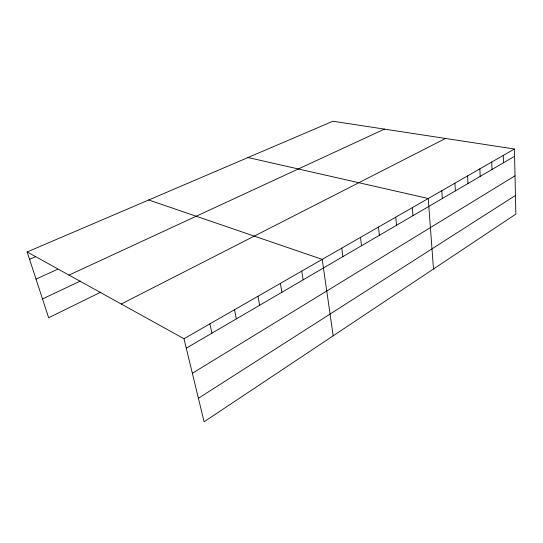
<?xml version="1.0" encoding="UTF-8"?>
<svg xmlns="http://www.w3.org/2000/svg" width="543" height="543" viewBox="0 0 543 543"><rect width="100%" height="100%" fill="white"/><g stroke="black" fill="none" stroke-linecap="round" stroke-linejoin="round"><path stroke-width="0.81" d="M198.412 398.284L515.443 195.466M192.358 373.265L515.015 175.81M186.276 348.151L514.588 156.282M183.996 338.73L514.431 149.006L515.85 214.118L204.1 421.775L183.996 338.73L27.15 251.952L332.927 121.225L514.431 149.006M121.252 304.019L445.531 138.458M100.835 292.127L48.639 317.743L27.15 251.952M42.503 298.942L80.384 281.043M68.995 275.104L384.458 129.112M36.014 279.088L57.606 269.301M29.56 259.323L35.621 256.69M248.008 157.531L428.244 198.494L433.484 268.975M148.707 199.98L322.209 259.371L333.185 335.791M209.869 323.872L211.94 333.158M234.501 309.727L236.375 318.877M257.979 296.254L259.669 305.261M280.371 283.392L281.898 292.27M301.759 271.113L303.137 279.855M341.778 248.131L342.891 256.629M360.525 237.372L361.516 245.741M378.505 227.049L379.381 235.302M395.752 217.146L396.526 225.277M412.32 207.636L412.999 215.652M441.798 190.708L442.314 198.521M454.905 183.181L455.353 190.898M467.591 175.898L467.971 183.527M479.863 168.853L480.182 176.387M491.748 162.031L492.012 169.477M503.266 155.413L503.476 162.778"/></g></svg>
